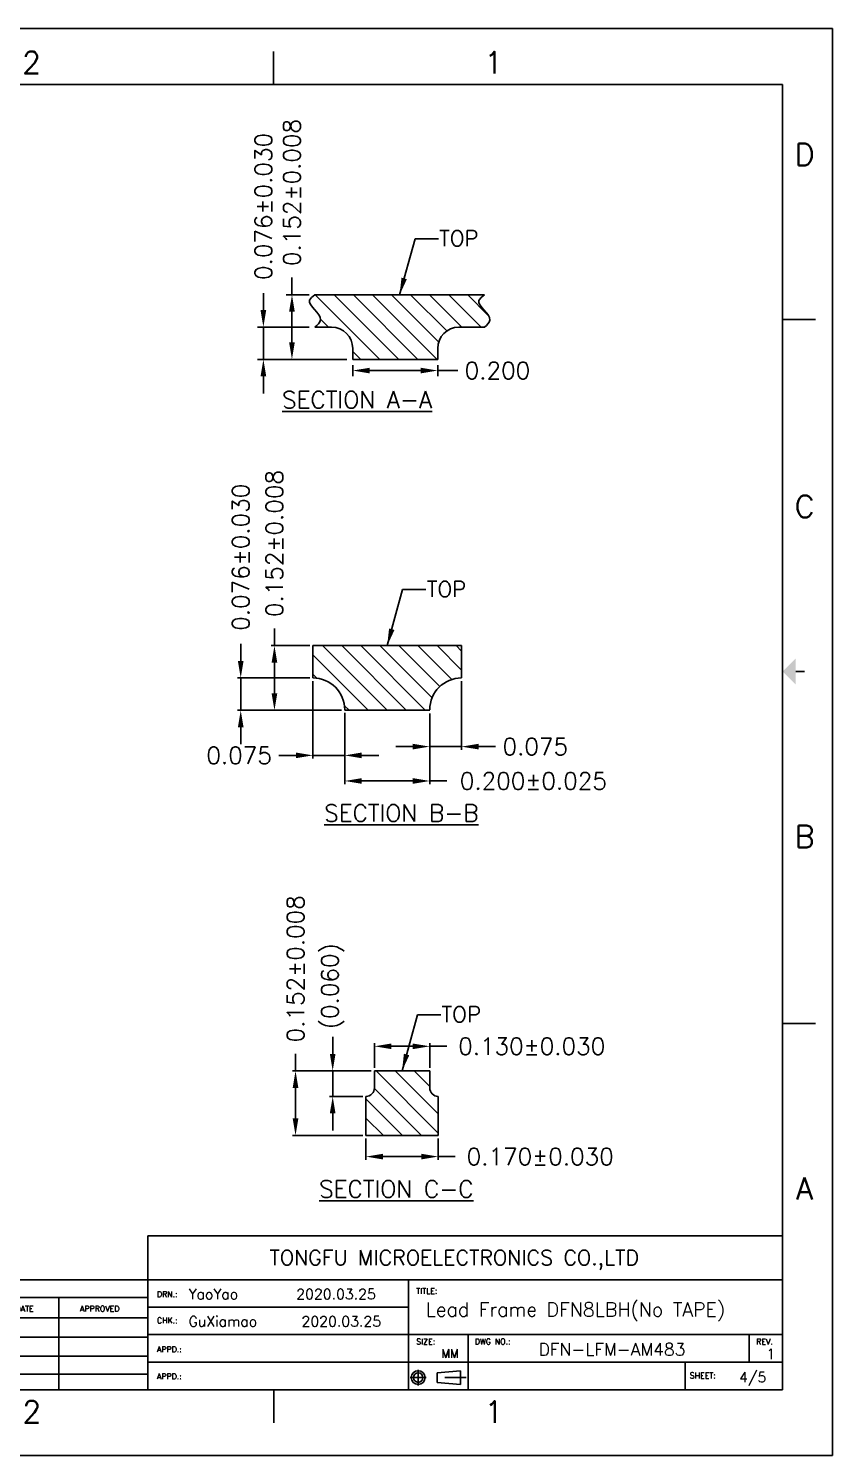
# Model space of a CAD drawing. Header units: millimetres. Extents: x 393.2 to 449.6, y 107.5 to 114.2.
# Drawn here: x 430.98 to 434.77, y 107.5 to 114.22 of the extents above; entities that cross this region are included whole.
import ezdxf
from ezdxf.enums import TextEntityAlignment as Align

# ---------------------------------------------------------------- set-up
doc = ezdxf.new("R2010")
doc.units = ezdxf.units.MM
doc.header["$LTSCALE"] = 0.5
doc.header["$PDMODE"] = 98
doc.linetypes.add('CENTER', pattern=[50.8, 31.75, -6.35, 6.35, -6.35])
doc.layers.add('1D', color=4, linetype='Continuous')
doc.layers.add('TB', color=7, linetype='Continuous')
doc.styles.add('ADESK1', font='romans')
doc.styles.add('Chinese', font='SimSun.ttf', dxfattribs={"height": 5})
doc.styles.add('SIMPLEX', font='simplex.shx')
doc.dimstyles.new('Standard$0', dxfattribs={"dimtxt": 0.08, "dimasz": 0.08, "dimexe": 0.027, "dimexo": 0.027, "dimgap": 0.027, "dimtad": 0, "dimdec": 3, "dimrnd": 0.0005, "dimzin": 1, "dimdsep": 46, "dimtxsty": 'SIMPLEX', "dimcen": 0.1905, "dimclrd": 256, "dimclre": 256, "dimclrt": 256, "dimadec": 0, "dimazin": 0, "dimtp": 0.03, "dimtm": 0.05, "dimtfac": 0.8, "dimtdec": 3, "dimtmove": 0, "dimatfit": 3, "dimfxl": 0.05, "dimtolj": 1, "dimtzin": 4, "dimlwd": -1, "dimlwe": -1, "dimarcsym": 0})
doc.dimstyles.new('Standard4', dxfattribs={"dimtxt": 0.08, "dimasz": 0.08, "dimexe": 0.015, "dimexo": 0.015, "dimgap": 0.027, "dimtad": 0, "dimdec": 3, "dimrnd": 0.0005, "dimzin": 1, "dimdsep": 46, "dimtxsty": 'SIMPLEX', "dimcen": 0.1905, "dimclrd": 256, "dimclre": 256, "dimclrt": 256, "dimadec": 0, "dimazin": 0, "dimtp": 0.03, "dimtm": 0.05, "dimtfac": 0.8, "dimtdec": 3, "dimtmove": 0, "dimatfit": 3, "dimfxl": 0.05, "dimtolj": 1, "dimtzin": 4, "dimlwd": -1, "dimlwe": -1, "dimarcsym": 0})
doc.dimstyles.new('Standard4$0', dxfattribs={"dimtxt": 0.08, "dimasz": 0.08, "dimexe": 0.015, "dimexo": 0.015, "dimgap": 0.027, "dimtad": 0, "dimdec": 3, "dimrnd": 0.0005, "dimzin": 1, "dimdsep": 46, "dimtxsty": 'SIMPLEX', "dimcen": 0.1905, "dimclrd": 256, "dimclre": 256, "dimclrt": 256, "dimadec": 0, "dimazin": 0, "dimtp": 0.03, "dimtm": 0.05, "dimtfac": 0.8, "dimtdec": 3, "dimtmove": 0, "dimatfit": 3, "dimfxl": 0.05, "dimtolj": 1, "dimtzin": 4, "dimlwd": -1, "dimlwe": -1, "dimarcsym": 0})
pattern_1 = [(135, (407.43764, 111.00964), (-0.04490128, -0.04490128), [])]

# ---------------------------------------------------------------- blocks, each defined once
blk = doc.blocks.new('FR')
at = {"layer": 'TB'}
for p, q in [((78.32, 188.67), (78.32, 193.22)), ((205.52, 188.67), (205.52, 193.22)), ((8.12, 188.67), (8.12, 9.03)), ((275.59, 188.67), (8.12, 188.67)), ((275.59, 9.03), (275.59, 188.67)), ((3.57, 156.43), (8.12, 156.43)), ((275.59, 156.36), (280.13, 156.36)), ((3.57, 59.52), (8.12, 59.52)), ((275.59, 59.44), (280.13, 59.44)), ((188.21, 30.23), (275.59, 30.23)), ((188.21, 9.03), (188.21, 30.23)), ((121.48, 24.17), (121.48, 9.03)), ((121.48, 24.17), (188.21, 24.17)), ((188.21, 24.17), (275.59, 24.17)), ((224.1, 9.03), (224.1, 24.17)), ((121.48, 21.74), (188.21, 21.74)), ((126.03, 9.03), (126.03, 21.74)), ((166.76, 9.03), (166.76, 21.74)), ((175.96, 9.03), (175.96, 21.74)), ((188.21, 20.42), (224.1, 20.42)), ((121.48, 18.92), (188.21, 18.92)), ((121.48, 16.3), (188.21, 16.3)), ((188.21, 16.66), (275.59, 16.66)), ((232.32, 9.03), (232.32, 16.66)), ((270.99, 12.86), (270.99, 16.66)), ((121.48, 13.68), (188.21, 13.68)), ((188.21, 12.85), (224.1, 12.85)), ((224.1, 12.86), (275.59, 12.86)), ((262.17, 9.03), (262.17, 12.86)), ((121.48, 11.17), (188.21, 11.17)), ((228.03, 11.36), (231.26, 11.65)), ((228.03, 11.36), (228.03, 10.06)), ((228.03, 10.06), (231.26, 9.76)), ((231.26, 9.76), (231.26, 11.65)), ((8.12, 9.03), (275.59, 9.03)), ((78.35, 4.49), (78.35, 9.03)), ((205.55, 4.49), (205.55, 9.03))]:
    blk.add_line(p, q, dxfattribs=at)
at = {"layer": 'TB', "color": 1, "linetype": 'CENTER', "ltscale": 0.002}
for p, q in [((225.43, 9.62), (225.43, 11.79)), ((226.52, 10.71), (224.34, 10.71)), ((232.03, 10.71), (227.29, 10.71))]:
    blk.add_line(p, q, dxfattribs=at)
at = {"layer": 'TB'}
blk.add_lwpolyline([(0, 196.39), (282.46, 196.39), (282.46, 0), (0, 0)], close=True, dxfattribs=at)
at = {"layer": 'TB', "const_width": 0.242}
for points in [[(141.92, 191.7), (141.92, 190.49)], [(5.09, 107.97), (6.3, 107.97)], [(278.62, 107.9), (277.41, 107.9)], [(141.95, 6), (141.95, 7.21)]]:
    blk.add_lwpolyline(points, dxfattribs=at)
at = {"layer": 'TB'}
for radius in [0.945, 0.649]:
    blk.add_circle((225.43, 10.71), radius, dxfattribs=at)
for points in [[(140.1, 190.49), (143.74, 190.49), (141.92, 188.67)], [(6.3, 106.16), (6.3, 109.79), (8.12, 107.97)], [(277.41, 106.08), (277.41, 109.72), (275.59, 107.9)], [(140.13, 7.21), (143.77, 7.21), (141.95, 9.03)]]:
    blk.add_solid(points, dxfattribs=at)
at = {"layer": 'TB', "style": 'ADESK1'}
for s, p in [('4', (48.03, 191.7)), ('3', (111.64, 191.7)), ('2', (172.21, 191.7)), ('1', (235.81, 191.7)), ('D', (5.09, 179.15)), ('D', (278.62, 179.07)), ('C', (5.09, 130.69)), ('C', (278.62, 130.62)), ('B', (5.09, 85.26)), ('B', (278.62, 85.19)), ('A', (5.09, 36.8)), ('A', (278.62, 36.73)), ('4', (48.06, 6)), ('3', (111.66, 6)), ('2', (172.24, 6)), ('1', (235.84, 6))]:
    blk.add_text(s, height=3.03, dxfattribs=at).set_placement(p, align=Align.MIDDLE_CENTER)
for s, height, p in [('TONGFU MICROELECTRONICS CO.,LTD', 2.0747, (204.97, 26.2)), ('REVISIONS', 0.787, (154.27, 22.74)), ('DRN.:', 0.787, (189.47, 21.8)), ('TITLE:', 0.787, (225.17, 22.25)), ('REV', 0.787, (122.71, 19.8)), ('DESCRIPTION', 0.7874, (142.04, 19.8)), ('DATE', 0.787, (170, 19.8)), ('APPROVED', 0.787, (178.88, 19.8)), ('CHK.:', 0.787, (189.47, 18.19)), ('SIZE:', 0.787, (225.17, 15.28)), ('DWG NO.:', 0.787, (233.22, 15.28)), ('REV.', 0.787, (271.96, 15.28)), ('APPD.:', 0.787, (189.47, 14.21)), ('MM', 1.148, (228.62, 13.47)), ('APPD.:', 0.787, (189.47, 10.49)), ('SHEET:', 0.787, (262.81, 10.61))]:
    blk.add_text(s, height=height, dxfattribs=at).set_placement(p)
blk = doc.blocks.new('*D52')
at = {"ltscale": 0.1, "transparency": 16777216}
for p, q in [((432.0889, 112.8935), (432.0889, 112.9735)), ((432.3038, 112.8135), (432.0619, 112.8135)), ((432.0889, 112.6615), (432.0889, 112.8135)), ((432.4824, 112.6615), (432.0619, 112.6615)), ((432.0889, 112.5815), (432.0889, 112.5015))]:
    blk.add_line(p, q, dxfattribs=at)
for points in [[(432.0755, 112.8935), (432.1022, 112.8935), (432.0889, 112.8135)], [(432.0755, 112.5815), (432.1022, 112.5815), (432.0889, 112.6615)]]:
    blk.add_solid(points, dxfattribs=at)
at = {"layer": 'Defpoints', "color": 0, "ltscale": 0.1, "transparency": 16777216}
for p in [(432.0889, 112.8135), (432.3308, 112.8135), (432.5094, 112.6615)]:
    blk.add_point(p, dxfattribs=at)
at = {"ltscale": 0.1, "transparency": 16777216, "insert": (432.0889, 113.3814), "char_height": 0.08, "attachment_point": 5, "rotation": 90, "style": 'SIMPLEX'}
blk.add_mtext('\\A1;0.076%%P0.030', dxfattribs=at)
blk = doc.blocks.new('*D53')
at = {"ltscale": 0.1, "transparency": 16777216}
for p, q in [((432.2234, 112.9655), (432.2234, 113.0467)), ((432.304, 112.9655), (432.1964, 112.9655)), ((432.2234, 112.7415), (432.2234, 112.8855)), ((432.4824, 112.6615), (432.1964, 112.6615))]:
    blk.add_line(p, q, dxfattribs=at)
for points in [[(432.21, 112.8855), (432.2367, 112.8855), (432.2234, 112.9655)], [(432.21, 112.7415), (432.2367, 112.7415), (432.2234, 112.6615)]]:
    blk.add_solid(points, dxfattribs=at)
at = {"layer": 'Defpoints', "color": 0, "ltscale": 0.1, "transparency": 16777216}
for p in [(432.2234, 112.9655), (432.331, 112.9655), (432.5094, 112.6615)]:
    blk.add_point(p, dxfattribs=at)
at = {"ltscale": 0.1, "transparency": 16777216, "insert": (432.2234, 113.447), "char_height": 0.08, "attachment_point": 5, "rotation": 90, "style": 'SIMPLEX'}
blk.add_mtext('\\A1;0.152%%P0.008', dxfattribs=at)
blk = doc.blocks.new('*D56')
at = {"ltscale": 0.1, "transparency": 16777216}
for p, q in [((432.5094, 112.6345), (432.5094, 112.5819)), ((432.5894, 112.6089), (432.8294, 112.6089)), ((432.9094, 112.6345), (432.9094, 112.5819)), ((432.9094, 112.6089), (433.0038, 112.6089))]:
    blk.add_line(p, q, dxfattribs=at)
for points in [[(432.5894, 112.6222), (432.5894, 112.5956), (432.5094, 112.6089)], [(432.8294, 112.6222), (432.8294, 112.5956), (432.9094, 112.6089)]]:
    blk.add_solid(points, dxfattribs=at)
at = {"layer": 'Defpoints', "color": 0, "ltscale": 0.1, "transparency": 16777216}
for p in [(432.5094, 112.6615), (432.9094, 112.6615), (432.9094, 112.6089)]:
    blk.add_point(p, dxfattribs=at)
at = {"ltscale": 0.1, "transparency": 16777216, "insert": (433.1908, 112.6089), "char_height": 0.08, "attachment_point": 5, "style": 'SIMPLEX'}
blk.add_mtext('\\A1;0.200', dxfattribs=at)
blk = doc.blocks.new('*D174')
at = {"ltscale": 0.1, "transparency": 16777216}
for p, q in [((432.4719, 110.9952), (432.4719, 110.6621)), ((432.8719, 110.9952), (432.8719, 110.6621)), ((432.5519, 110.6771), (432.7919, 110.6771)), ((432.8719, 110.6771), (432.9519, 110.6771))]:
    blk.add_line(p, q, dxfattribs=at)
for points in [[(432.5519, 110.6905), (432.5519, 110.6638), (432.4719, 110.6771)], [(432.7919, 110.6905), (432.7919, 110.6638), (432.8719, 110.6771)]]:
    blk.add_solid(points, dxfattribs=at)
at = {"layer": 'Defpoints', "color": 0, "ltscale": 0.1, "transparency": 16777216}
for p in [(432.4719, 111.0102), (432.8719, 111.0102), (432.8719, 110.6771)]:
    blk.add_point(p, dxfattribs=at)
at = {"ltscale": 0.1, "transparency": 16777216, "insert": (433.3599, 110.6771), "char_height": 0.08, "attachment_point": 5, "style": 'SIMPLEX'}
blk.add_mtext('\\A1;0.200%%P0.025', dxfattribs=at)
blk = doc.blocks.new('*D175')
at = {"ltscale": 0.1, "transparency": 16777216}
for p, q in [((432.141, 111.3142), (432.141, 111.3942)), ((432.3069, 111.3142), (432.126, 111.3142)), ((432.141, 111.0902), (432.141, 111.2342)), ((432.4569, 111.0102), (432.126, 111.0102))]:
    blk.add_line(p, q, dxfattribs=at)
for points in [[(432.1276, 111.2342), (432.1543, 111.2342), (432.141, 111.3142)], [(432.1276, 111.0902), (432.1543, 111.0902), (432.141, 111.0102)]]:
    blk.add_solid(points, dxfattribs=at)
at = {"layer": 'Defpoints', "color": 0, "ltscale": 0.1, "transparency": 16777216}
for p in [(432.141, 111.3142), (432.3219, 111.3142), (432.4719, 111.0102)]:
    blk.add_point(p, dxfattribs=at)
at = {"ltscale": 0.1, "transparency": 16777216, "insert": (432.141, 111.7946), "char_height": 0.08, "attachment_point": 5, "rotation": 90, "style": 'SIMPLEX'}
blk.add_mtext('\\A1;0.152%%P0.008', dxfattribs=at)
blk = doc.blocks.new('*D176')
at = {"ltscale": 0.1, "transparency": 16777216}
for p, q in [((431.9822, 111.2422), (431.9822, 111.3222)), ((432.3069, 111.1622), (431.9672, 111.1622)), ((431.9822, 111.0102), (431.9822, 111.1622)), ((432.4569, 111.0102), (431.9672, 111.0102)), ((431.9822, 110.9302), (431.9822, 110.8502))]:
    blk.add_line(p, q, dxfattribs=at)
for points in [[(431.9689, 111.2422), (431.9956, 111.2422), (431.9822, 111.1622)], [(431.9689, 110.9302), (431.9956, 110.9302), (431.9822, 111.0102)]]:
    blk.add_solid(points, dxfattribs=at)
at = {"layer": 'Defpoints', "color": 0, "ltscale": 0.1, "transparency": 16777216}
for p in [(431.9822, 111.1622), (432.3219, 111.1622), (432.4719, 111.0102)]:
    blk.add_point(p, dxfattribs=at)
at = {"ltscale": 0.1, "transparency": 16777216, "insert": (431.9822, 111.7302), "char_height": 0.08, "attachment_point": 5, "rotation": 90, "style": 'SIMPLEX'}
blk.add_mtext('\\A1;0.076%%P0.030', dxfattribs=at)
blk = doc.blocks.new('*D177')
at = {"ltscale": 0.1, "transparency": 16777216}
for p, q in [((432.3219, 111.1472), (432.3219, 110.7826)), ((432.4719, 110.9972), (432.4719, 110.7826)), ((432.2419, 110.7976), (432.1619, 110.7976)), ((432.4719, 110.7976), (432.3219, 110.7976)), ((432.5519, 110.7976), (432.6319, 110.7976))]:
    blk.add_line(p, q, dxfattribs=at)
for points in [[(432.2419, 110.8109), (432.2419, 110.7843), (432.3219, 110.7976)], [(432.5519, 110.8109), (432.5519, 110.7843), (432.4719, 110.7976)]]:
    blk.add_solid(points, dxfattribs=at)
at = {"layer": 'Defpoints', "color": 0, "ltscale": 0.1, "transparency": 16777216}
for p in [(432.3219, 111.1622), (432.4719, 111.0122), (432.3219, 110.7976)]:
    blk.add_point(p, dxfattribs=at)
at = {"ltscale": 0.1, "transparency": 16777216, "insert": (431.9749, 110.7976), "char_height": 0.08, "attachment_point": 5, "style": 'SIMPLEX'}
blk.add_mtext('\\A1;0.075', dxfattribs=at)
blk = doc.blocks.new('*D178')
at = {"ltscale": 0.1, "transparency": 16777216}
for p, q in [((433.0219, 111.1472), (433.0219, 110.8238)), ((432.8719, 110.9952), (432.8719, 110.8238)), ((432.7919, 110.8388), (432.7119, 110.8388)), ((432.8719, 110.8388), (433.0219, 110.8388)), ((433.1019, 110.8388), (433.1819, 110.8388))]:
    blk.add_line(p, q, dxfattribs=at)
for points in [[(432.7919, 110.8521), (432.7919, 110.8255), (432.8719, 110.8388)], [(433.1019, 110.8521), (433.1019, 110.8255), (433.0219, 110.8388)]]:
    blk.add_solid(points, dxfattribs=at)
at = {"layer": 'Defpoints', "color": 0, "ltscale": 0.1, "transparency": 16777216}
for p in [(433.0219, 111.1622), (432.8719, 111.0102), (433.0219, 110.8388)]:
    blk.add_point(p, dxfattribs=at)
at = {"ltscale": 0.1, "transparency": 16777216, "insert": (433.3689, 110.8388), "char_height": 0.08, "attachment_point": 5, "style": 'SIMPLEX'}
blk.add_mtext('\\A1;0.075', dxfattribs=at)
blk = doc.blocks.new('*D180')
at = {"ltscale": 0.1, "transparency": 16777216}
for p, q in [((432.6118, 109.3275), (432.6118, 109.4432)), ((432.6918, 109.4282), (432.7918, 109.4282)), ((432.8718, 109.3275), (432.8718, 109.4432)), ((432.8718, 109.4282), (432.9518, 109.4282))]:
    blk.add_line(p, q, dxfattribs=at)
for points in [[(432.6918, 109.4415), (432.6918, 109.4148), (432.6118, 109.4282)], [(432.7918, 109.4415), (432.7918, 109.4148), (432.8718, 109.4282)]]:
    blk.add_solid(points, dxfattribs=at)
at = {"layer": 'Defpoints', "color": 0, "ltscale": 0.1, "transparency": 16777216}
for p in [(432.8718, 109.4282), (432.6118, 109.3125), (432.8718, 109.3125)]:
    blk.add_point(p, dxfattribs=at)
at = {"ltscale": 0.1, "transparency": 16777216, "insert": (433.3521, 109.4282), "char_height": 0.08, "attachment_point": 5, "style": 'SIMPLEX'}
blk.add_mtext('\\A1;0.130%%P0.030', dxfattribs=at)
blk = doc.blocks.new('*D181')
at = {"ltscale": 0.1, "transparency": 16777216}
for p, q in [((432.5718, 108.9935), (432.5718, 108.894)), ((432.9118, 108.9935), (432.9118, 108.894)), ((432.6518, 108.909), (432.8318, 108.909)), ((432.9118, 108.909), (432.9918, 108.909))]:
    blk.add_line(p, q, dxfattribs=at)
for points in [[(432.6518, 108.9224), (432.6518, 108.8957), (432.5718, 108.909)], [(432.8318, 108.9224), (432.8318, 108.8957), (432.9118, 108.909)]]:
    blk.add_solid(points, dxfattribs=at)
at = {"layer": 'Defpoints', "color": 0, "ltscale": 0.1, "transparency": 16777216}
for p in [(432.5718, 109.0085), (432.9118, 109.0085), (432.9118, 108.909)]:
    blk.add_point(p, dxfattribs=at)
at = {"ltscale": 0.1, "transparency": 16777216, "insert": (433.3921, 108.909), "char_height": 0.08, "attachment_point": 5, "style": 'SIMPLEX'}
blk.add_mtext('\\A1;0.170%%P0.030', dxfattribs=at)
blk = doc.blocks.new('*D179')
at = {"ltscale": 0.1, "transparency": 16777216}
for p, q in [((432.2402, 109.3125), (432.2402, 109.3925)), ((432.5968, 109.3125), (432.2252, 109.3125)), ((432.2402, 109.0885), (432.2402, 109.2325)), ((432.5568, 109.0085), (432.2252, 109.0085))]:
    blk.add_line(p, q, dxfattribs=at)
for points in [[(432.2269, 109.2325), (432.2536, 109.2325), (432.2402, 109.3125)], [(432.2269, 109.0885), (432.2536, 109.0885), (432.2402, 109.0085)]]:
    blk.add_solid(points, dxfattribs=at)
at = {"layer": 'Defpoints', "color": 0, "ltscale": 0.1, "transparency": 16777216}
for p in [(432.2402, 109.3125), (432.6118, 109.3125), (432.5718, 109.0085)]:
    blk.add_point(p, dxfattribs=at)
at = {"ltscale": 0.1, "transparency": 16777216, "insert": (432.2402, 109.7929), "char_height": 0.08, "attachment_point": 5, "rotation": 90, "style": 'SIMPLEX'}
blk.add_mtext('\\A1;0.152%%P0.008', dxfattribs=at)
blk = doc.blocks.new('*D182')
at = {"ltscale": 0.1, "transparency": 16777216}
for p, q in [((432.4152, 109.3925), (432.4152, 109.4725)), ((432.5968, 109.3125), (432.4002, 109.3125)), ((432.4152, 109.1925), (432.4152, 109.3125)), ((432.5568, 109.1925), (432.4002, 109.1925)), ((432.4152, 109.1125), (432.4152, 109.0325))]:
    blk.add_line(p, q, dxfattribs=at)
for points in [[(432.4018, 109.3925), (432.4285, 109.3925), (432.4152, 109.3125)], [(432.4018, 109.1125), (432.4285, 109.1125), (432.4152, 109.1925)]]:
    blk.add_solid(points, dxfattribs=at)
at = {"layer": 'Defpoints', "color": 0, "ltscale": 0.1, "transparency": 16777216}
for p in [(432.4152, 109.3125), (432.6118, 109.3125), (432.5718, 109.1925)]:
    blk.add_point(p, dxfattribs=at)
at = {"ltscale": 0.1, "transparency": 16777216, "insert": (432.4152, 109.711), "char_height": 0.08, "attachment_point": 5, "rotation": 90, "style": 'SIMPLEX'}
blk.add_mtext('\\A1;(0.060)', dxfattribs=at)

msp = doc.modelspace()

# ---------------------------------------------------------------- hatches: boundary and pattern name
at = {"ltscale": 0.1}
h = msp.add_hatch(dxfattribs=at)
h.set_pattern_fill('ANSI31', color=0, scale=0.02, angle=90, style=0)
h.set_pattern_definition(pattern_1)
edge = h.paths.add_edge_path()
edge.add_line((433.009403, 112.813464), (433.129817, 112.813464))
edge.add_spline(control_points=[(433.129817, 112.813464), (433.141868, 112.821822), (433.181938, 112.865093), (433.074102, 112.923914), (433.118294, 112.956871), (433.129817, 112.965464)], knot_values=[0, 0, 0, 0, 0.03084956, 0.10982071, 0.13767643, 0.13767643, 0.13767643, 0.13767643], degree=3, periodic=0)
edge.add_line((433.129817, 112.965464), (432.330978, 112.965464))
edge.add_spline(control_points=[(432.330978, 112.965464), (432.320016, 112.957274), (432.277919, 112.924568), (432.384727, 112.866307), (432.344657, 112.823037), (432.330809, 112.813464)], knot_values=[0.00131236, 0.00131236, 0.00131236, 0.00131236, 0.02785572, 0.10682687, 0.13767643, 0.13767643, 0.13767643, 0.13767643], degree=3, periodic=0)
edge.add_line((432.330809, 112.813464), (432.409403, 112.813464))
edge.add_arc((432.409403, 112.713464), 0.1, 0, 90, ccw=False)
edge.add_line((432.509403, 112.713464), (432.509403, 112.661464))
edge.add_line((432.509403, 112.661464), (432.909403, 112.661464))
edge.add_line((432.909403, 112.661464), (432.909403, 112.713464))
edge.add_arc((433.009403, 112.713464), 0.1, 90, 180, ccw=False)
h = msp.add_hatch(dxfattribs=at)
h.set_pattern_fill('ANSI31', color=0, scale=0.02, angle=90, style=0)
h.set_pattern_definition(pattern_1)
h.paths.add_polyline_path([(433.021932, 111.162242), (433.021932, 111.314242), (432.321932, 111.314242), (432.321932, 111.162242, -0.41421356), (432.471932, 111.012242), (432.471932, 111.010242), (432.871946, 111.010242, -0.41812434)])
h = msp.add_hatch(dxfattribs=at)
h.set_pattern_fill('ANSI31', color=0, scale=0.02, angle=90, style=0)
h.set_pattern_definition([(135, (407.661746, 110.56195), (-0.04490128, -0.04490128), [])])
h.paths.add_polyline_path([(432.911807, 109.192545, -0.41421356), (432.871807, 109.232545), (432.871807, 109.312545), (432.611807, 109.312545), (432.611807, 109.232545, -0.41421356), (432.571807, 109.192545), (432.571807, 109.008545), (432.911807, 109.008545)])

# ---------------------------------------------------------------- linework, layer by layer
for p, q in [((432.330978, 112.965464), (433.129817, 112.965464)), ((432.330809, 112.813464), (432.409403, 112.813464)), ((433.009403, 112.813464), (433.129817, 112.813464)), ((432.509403, 112.661464), (432.909403, 112.661464)), ((432.321932, 111.314242), (433.021932, 111.314242)), ((432.321932, 111.314242), (432.321932, 111.162242)), ((433.021932, 111.314242), (433.021932, 111.162242)), ((432.471932, 111.012242), (432.471932, 111.010242)), ((432.471932, 111.010242), (432.871932, 111.010242)), ((432.611807, 109.312545), (432.871807, 109.312545)), ((432.611807, 109.312545), (432.611807, 109.232545)), ((432.871807, 109.312545), (432.871807, 109.232545)), ((432.571807, 109.192545), (432.571807, 109.008545)), ((432.911807, 109.192545), (432.911807, 109.008545)), ((432.571807, 109.008545), (432.911807, 109.008545))]:
    msp.add_line(p, q, dxfattribs=at)
at = {"color": 0, "ltscale": 0.1}
for p, q in [((432.509403, 112.661464), (432.509403, 112.713464)), ((432.909403, 112.661464), (432.909403, 112.713464))]:
    msp.add_line(p, q, dxfattribs=at)
for centre, start, end in [((432.409403, 112.713464), 360, 90), ((433.009403, 112.713464), 90, 180)]:
    msp.add_arc(centre, 0.1, start, end, dxfattribs=at)
at = {"ltscale": 0.1}
for centre, radius, start, end in [((432.321932, 111.012242), 0.15, 0, 90), ((433.021932, 111.012242), 0.15, 90, 180), ((432.571807, 109.232545), 0.04, 270, 0), ((432.911807, 109.232545), 0.04, 180, 270)]:
    msp.add_arc(centre, radius, start, end, dxfattribs=at)
at = {"color": 0, "ltscale": 0.1}
for points, knots in [([(432.330978, 112.965464), (432.320016, 112.957274), (432.277919, 112.924568), (432.384727, 112.866307), (432.344657, 112.823037), (432.330809, 112.813464)], [0.001312361, 0.001312361, 0.001312361, 0.001312361, 0.027855716, 0.106826869, 0.13767643, 0.13767643, 0.13767643, 0.13767643]), ([(433.129817, 112.965464), (433.118294, 112.956871), (433.074102, 112.923914), (433.181938, 112.865093), (433.141868, 112.821822), (433.129817, 112.813464)], [0, 0, 0, 0, 0.027855716, 0.106826869, 0.13767643, 0.13767643, 0.13767643, 0.13767643])]:
    msp.add_open_spline(points, degree=3, knots=knots, dxfattribs=at)
at = {"layer": '1D', "color": 7, "linetype": 'ByBlock', "lineweight": 0}
for p, q in [((434.767941, 107.502288), (434.767941, 114.218872)), ((425.107953, 107.502288), (434.767941, 107.502288))]:
    msp.add_line(p, q, dxfattribs=at)

# ---------------------------------------------------------------- block references
at = {"layer": 'TB', "xscale": 0.0341999999999985, "yscale": 0.0341999999999985, "zscale": 0.0341999999999985}
msp.add_blockref('FR', (425.107953, 107.502288), dxfattribs=at)

# ---------------------------------------------------------------- texts
at = {"color": 0, "style": 'ADESK1'}
for s, p in [('YaoYao       2020.03.25', (431.736831, 108.23736)), ('GuXiamao     2020.03.25', (431.736831, 108.109075))]:
    msp.add_text(s, height=0.0485661, dxfattribs=at).set_placement(p)
at = {"ltscale": 0.1, "char_height": 0.08, "attachment_point": 1, "style": 'Chinese'}
for s, insert, width in [('{\\Fsimplex|c0;\\LSECTION A-A}', (432.176803, 112.511684), 0.87326814), ('{\\Fsimplex|c0;\\LSECTION \\Fsimplex|c134;B\\Fsimplex|c0;-\\Fsimplex|c134;B}', (432.375152, 110.56624), 0.96097181), ('{\\Fsimplex|c0;\\LSECTION \\Fsimplex|c134;C\\Fsimplex|c0;-\\Fsimplex|c134;C}', (432.351401, 108.796449), 0.96097181)]:
    msp.add_mtext(s, dxfattribs=dict(at, insert=insert, width=width))
at = {"layer": 'TB', "style": 'ADESK1'}
for s, height, p in [('TOP', 0.0736308, (432.916117, 113.194635)), ('TOP', 0.0736308, (432.857652, 111.543413)), ('TOP', 0.0736308, (432.927526, 109.541715)), ('Lead Frame DFN8LBH(No TAPE)', 0.06539323, (432.853052, 108.156721)), ('DFN-LFM-AM483', 0.05885391, (433.38442, 107.97203)), ('1', 0.049087, (434.456578, 107.955582)), ('MM', 0.0392697, (432.927507, 107.962266)), ('4/5', 0.048191, (434.328335, 107.846713))]:
    msp.add_text(s, height=height, dxfattribs=at).set_placement(p)

# ---------------------------------------------------------------- dimensions: what is measured, and where the dimension line sits
at = {"ltscale": 0.1}
for base, p2, text, picture, middle in [((432.223367, 112.965464), (432.330978, 112.965464), '0.152%%P0.008', '*D53', (432.223367, 113.447012)), ((432.088864, 112.813464), (432.330809, 112.813464), '0.076%%P0.030', '*D52', (432.088864, 113.381417))]:
    dim = msp.add_linear_dim(base=base, p1=(432.509403, 112.661464), p2=p2, angle=90, text=text, dimstyle='Standard$0', dxfattribs=at)
    dim.commit()
    dim.dimension.update_dxf_attribs({"geometry": picture, "text_midpoint": middle, "dimtype": 160})
at = {"color": 0, "ltscale": 0.1}
dim = msp.add_linear_dim(base=(432.909403, 112.608895), p1=(432.509403, 112.661464), p2=(432.909403, 112.661464), text='0.200', dimstyle='Standard$0', dxfattribs=at)
dim.commit()
dim.dimension.update_dxf_attribs({"geometry": '*D56', "text_midpoint": (433.190815, 112.608895), "dimtype": 160})
at = {"ltscale": 0.1}
for base, p1, p2, text, picture, middle in [((432.140965, 111.314242), (432.471932, 111.010242), (432.321932, 111.314242), '0.152%%P0.008', '*D175', (432.140965, 111.794576)), ((431.982228, 111.162242), (432.471932, 111.010242), (432.321932, 111.162242), '0.076%%P0.030', '*D176', (431.982228, 111.730195)), ((432.240242, 109.312545), (432.571807, 109.008545), (432.611807, 109.312545), '0.152%%P0.008', '*D179', (432.240242, 109.792878)), ((432.415154, 109.312545), (432.571807, 109.192545), (432.611807, 109.312545), '(0.060)', '*D182', (432.415154, 109.710974))]:
    dim = msp.add_linear_dim(base=base, p1=p1, p2=p2, angle=90, text=text, dimstyle='Standard4$0', dxfattribs=at)
    dim.commit()
    dim.dimension.update_dxf_attribs({"geometry": picture, "text_midpoint": middle})
for base, p1, p2, text, picture, middle in [((432.321932, 110.797594), (432.471932, 111.012242), (432.321932, 111.162242), '0.075', '*D177', (431.974932, 110.797594)), ((433.021932, 110.838789), (432.871932, 111.010242), (433.021932, 111.162242), '0.075', '*D178', (433.368932, 110.838789)), ((432.871932, 110.677127), (432.471932, 111.010242), (432.871932, 111.010242), '0.200%%P0.025', '*D174', (433.359885, 110.677127)), ((432.871807, 109.428171), (432.611807, 109.312545), (432.871807, 109.312545), '0.130%%P0.030', '*D180', (433.35214, 109.428171)), ((432.911807, 108.909028), (432.571807, 109.008545), (432.911807, 109.008545), '0.170%%P0.030', '*D181', (433.39214, 108.909028))]:
    dim = msp.add_linear_dim(base=base, p1=p1, p2=p2, text=text, dimstyle='Standard4$0', dxfattribs=at)
    dim.commit()
    dim.dimension.update_dxf_attribs({"geometry": picture, "text_midpoint": middle})

# ---------------------------------------------------------------- leaders
at = {"color": 1, "ltscale": 0.1}
for points in [[(432.730398, 112.965464), (432.803046, 113.229169), (432.912657, 113.229169)], [(432.671932, 111.314242), (432.744581, 111.577947), (432.854191, 111.577947)], [(432.741807, 109.312545), (432.814456, 109.576249), (432.924066, 109.576249)]]:
    msp.add_leader(points, dimstyle='Standard4', override={"dimgap": 0.027, "dimtad": 0}, dxfattribs=at)

doc.saveas('drawing.dxf')
